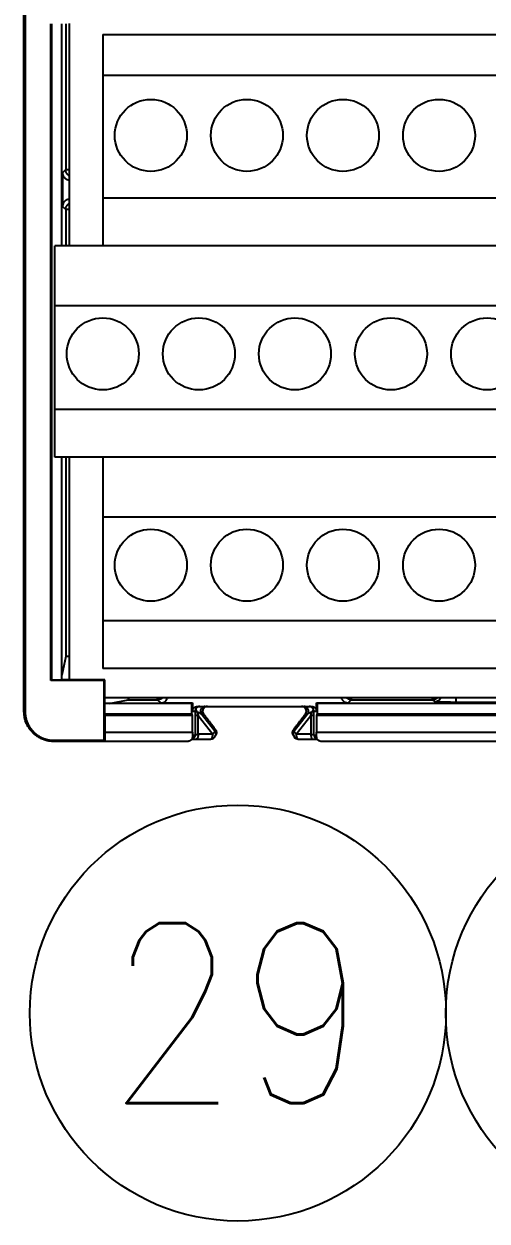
# Model space of a CAD drawing. Header units: inches. Extents: x -4 to 280, y -9 to 35.
# Drawn here: x 45.194 to 46.158, y 9.795 to 12.288 of the extents above; entities that cross this region are included whole.
import ezdxf
from ezdxf.enums import TextEntityAlignment as Align

# ---------------------------------------------------------------- set-up
doc = ezdxf.new("R2010")
doc.units = ezdxf.units.IN
doc.header["$LTSCALE"] = 0.5
doc.header["$MEASUREMENT"] = 0
doc.layers.add('204', color=7, linetype='Continuous')
doc.layers.add('214', color=7, linetype='Continuous')
doc.layers.add('G-Anno-Std-Note @ 4', color=151, linetype='Continuous', lineweight=25)
doc.styles.add('Note', font='romans.shx', dxfattribs={"width": 0.75})

# ---------------------------------------------------------------- blocks, each defined once
blk = doc.blocks.new('IC200CHS022')
at = {"layer": '204', "color": 1, "linetype": 'Continuous'}
for p, q in [((4.3684, 3.0455), (4.3684, 1.0863)), ((4.4219, 1.1505), (4.4219, 2.5179))]:
    blk.add_line(p, q, dxfattribs=at)
at = {"layer": '204', "color": 150, "linetype": 'Continuous'}
for p, q in [((4.4235, 2.5179), (4.4235, 1.1521)), ((6.9301, 1.4909), (4.5301, 1.4909)), ((4.5301, 1.2759), (6.9301, 1.2759)), ((6.9301, 1.1759), (4.5301, 1.1759)), ((4.4235, 1.1521), (4.4219, 1.1505)), ((4.5326, 1.1505), (4.4219, 1.1505)), ((4.4451, 1.1519), (4.4451, 1.1521)), ((4.534, 1.1519), (4.4451, 1.1519)), ((4.534, 1.1519), (4.5326, 1.1505)), ((4.5326, 1.0263), (4.5326, 1.1505)), ((4.534, 1.103), (4.534, 1.1519)), ((4.5343, 1.103), (4.534, 1.103)), ((4.3684, 1.0863), (4.3659, 1.0863)), ((4.5343, 1.0814), (4.7157, 1.0814)), ((4.5348, 1.0779), (4.5343, 1.0814)), ((4.5348, 1.0433), (4.5348, 1.0779)), ((4.7163, 1.0779), (4.5348, 1.0779)), ((4.7157, 1.0814), (4.7163, 1.0779)), ((4.7163, 1.0779), (4.7163, 1.0433)), ((4.7224, 1.0781), (4.7224, 1.0384)), ((4.7286, 1.0387), (4.7286, 1.0781)), ((4.7286, 1.0781), (4.7591, 1.0389)), ((4.7354, 1.0807), (4.74, 1.0807)), ((4.7631, 1.045), (4.7354, 1.0807)), ((4.9565, 1.0807), (4.9287, 1.045)), ((4.9328, 1.0389), (4.9633, 1.0781)), ((4.9518, 1.0807), (4.9565, 1.0807)), ((4.9633, 1.0781), (4.9633, 1.0387)), ((4.9694, 1.0384), (4.9694, 1.0781)), ((4.9755, 1.0779), (4.9761, 1.0814)), ((4.9755, 1.0433), (4.9755, 1.0779)), ((6.3947, 1.0779), (4.9755, 1.0779)), ((4.9761, 1.0814), (6.394, 1.0814)), ((4.7647, 1.0482), (4.7631, 1.045)), ((4.9287, 1.045), (4.9271, 1.0482)), ((4.4284, 1.0263), (4.5326, 1.0263)), ((4.4284, 1.0238), (4.4284, 1.0263)), ((4.5326, 1.0263), (4.5351, 1.0238)), ((4.5348, 1.0433), (4.7163, 1.0433)), ((4.5351, 1.0238), (4.5351, 1.0429)), ((4.7129, 1.0259), (4.7186, 1.0305)), ((4.7163, 1.0433), (4.7168, 1.0429)), ((4.7168, 1.0429), (4.7166, 1.0338)), ((4.7224, 1.0384), (4.7166, 1.0338)), ((4.7248, 1.0287), (4.7553, 1.0289)), ((4.7591, 1.0389), (4.7286, 1.0387)), ((4.7642, 1.0345), (4.7657, 1.0375)), ((4.9262, 1.0375), (4.9277, 1.0345)), ((4.9633, 1.0387), (4.9328, 1.0389)), ((4.9366, 1.0289), (4.967, 1.0287)), ((4.9752, 1.0338), (4.9694, 1.0384)), ((4.9732, 1.0305), (4.979, 1.0259)), ((4.9751, 1.0429), (4.9755, 1.0433)), ((4.9752, 1.0338), (4.9751, 1.0429)), ((4.9755, 1.0433), (6.3947, 1.0433))]:
    blk.add_line(p, q, dxfattribs=at)
at = {"layer": '204', "color": 40, "linetype": 'Continuous'}
for p, q in [((4.4451, 2.0559), (4.4451, 2.5179)), ((4.4529, 2.5179), (4.4529, 2.2146)), ((4.4529, 2.2146), (4.4462, 2.208)), ((4.4462, 2.208), (4.4462, 2.138)), ((4.4529, 2.2146), (4.4601, 2.2146)), ((4.4462, 2.138), (4.4529, 2.1313)), ((4.4601, 2.1313), (4.4529, 2.1313)), ((4.4529, 2.1313), (4.4529, 2.0559)), ((4.4301, 1.7159), (4.4301, 1.9309)), ((4.445, 1.1618), (4.4451, 1.6159)), ((4.4529, 1.6159), (4.4529, 1.2006)), ((4.4529, 1.2006), (4.445, 1.1618)), ((4.4235, 1.1521), (4.4451, 1.1521)), ((4.4451, 1.1521), (4.445, 1.1618)), ((4.5439, 1.1028), (4.5343, 1.103)), ((4.5343, 1.0814), (4.5343, 1.103)), ((4.5439, 1.1028), (4.5828, 1.1107)), ((4.7157, 1.103), (4.5439, 1.1028)), ((4.5828, 1.1107), (4.6443, 1.1107)), ((4.6443, 1.1107), (4.6443, 1.1149)), ((4.6443, 1.1107), (4.6509, 1.1041)), ((4.6509, 1.1041), (4.7168, 1.1041)), ((4.7168, 1.1041), (4.7157, 1.103)), ((4.7157, 1.0814), (4.7157, 1.103)), ((4.9761, 1.103), (4.975, 1.1041)), ((4.975, 1.1041), (5.0409, 1.1041)), ((4.9761, 1.103), (4.9761, 1.0814)), ((6.394, 1.103), (4.9761, 1.103)), ((5.0409, 1.1041), (5.0475, 1.1107)), ((5.0475, 1.1149), (5.0475, 1.1107)), ((5.0475, 1.1107), (5.2167, 1.1107)), ((5.2167, 1.1107), (5.2167, 1.1149)), ((5.2167, 1.1107), (5.2207, 1.1067)), ((5.2657, 1.1059), (5.6471, 1.1059)), ((4.717, 1.0868), (4.7224, 1.0868)), ((4.9694, 1.0868), (4.9749, 1.0868)), ((4.7066, 1.0238), (4.5351, 1.0238)), ((6.385, 1.0238), (4.9852, 1.0238))]:
    blk.add_line(p, q, dxfattribs=at)
at = {"layer": '204', "color": 3, "linetype": 'Continuous'}
for p, q in [((4.4601, 2.5186), (4.4601, 2.0559)), ((4.4601, 1.6159), (4.4601, 1.1519)), ((6.8262, 1.1149), (4.534, 1.1149))]:
    blk.add_line(p, q, dxfattribs=at)
at = {"layer": '204', "color": 6, "linetype": 'Continuous'}
for p, q in [((4.5301, 2.4959), (4.5301, 2.4109)), ((4.5301, 2.4959), (6.9301, 2.4959)), ((4.5301, 2.4109), (4.5301, 2.1559)), ((6.9301, 2.4109), (4.5301, 2.4109)), ((4.5301, 2.1559), (4.5301, 2.0559)), ((4.5301, 2.1559), (6.9301, 2.1559)), ((6.9301, 2.0559), (4.5301, 2.0559)), ((4.5301, 1.6159), (4.5301, 1.4909)), ((4.5301, 1.4909), (4.5301, 1.2759)), ((4.5301, 1.2759), (4.5301, 1.1759)), ((4.7168, 1.1041), (4.717, 1.0868)), ((4.9749, 1.0868), (4.975, 1.1041)), ((4.727, 1.0968), (4.9649, 1.0968))]:
    blk.add_line(p, q, dxfattribs=at)
at = {"layer": '204', "color": 30, "linetype": 'Continuous'}
for p, q in [((4.5301, 2.0559), (4.4301, 2.0559)), ((4.4301, 1.9309), (4.4301, 2.0559)), ((6.8301, 1.9309), (4.4301, 1.9309)), ((4.4301, 1.6159), (4.4301, 1.7159)), ((4.4301, 1.7159), (6.8301, 1.7159)), ((6.8301, 1.6159), (4.4301, 1.6159))]:
    blk.add_line(p, q, dxfattribs=at)
at = {"layer": '204', "color": 40, "linetype": 'Continuous'}
for points in [[(4.4462, 2.208), (4.4463, 2.2062, 0.032765), (4.4466, 2.2045, 0.028468), (4.4472, 2.2027, 0.029359), (4.4479, 2.201, 0.036955), (4.449, 2.1993, 0.030526), (4.4502, 2.1978, 0.014932), (4.4514, 2.1965, 0.039557), (4.4532, 2.1953, 0.067415), (4.4561, 2.1941, 0.035661), (4.4601, 2.193, 0.018823)], [(4.4601, 2.2017), (4.459, 2.2025, -0.022176), (4.4579, 2.2033, -0.021052), (4.457, 2.2042, -0.022252), (4.4561, 2.2052, -0.025876), (4.4553, 2.2064, -0.020915), (4.4547, 2.2075, -0.009906), (4.4541, 2.2085, -0.026629), (4.4536, 2.2098, -0.044331), (4.4532, 2.2119, -0.023249), (4.4529, 2.2146, -0.01279)], [(4.4601, 2.1529), (4.4583, 2.1527, 0.032897), (4.4566, 2.1522, 0.02925), (4.4548, 2.1515, 0.030042), (4.4532, 2.1506, 0.037115), (4.4516, 2.1494, 0.030907), (4.4502, 2.1481, 0.015704), (4.449, 2.1468, 0.039179), (4.4479, 2.1449, 0.065858), (4.447, 2.1419, 0.035288), (4.4462, 2.138, 0.018927)], [(4.4529, 2.1313), (4.4529, 2.1325, -0.021803), (4.453, 2.1337, -0.018546), (4.4533, 2.1349, -0.019946), (4.4536, 2.1361, -0.025507), (4.4541, 2.1373, -0.019784), (4.4547, 2.1385, -0.007041), (4.4552, 2.1395, -0.028099), (4.4561, 2.1407, -0.049497), (4.4578, 2.1422, -0.024361), (4.4601, 2.1442, -0.01248)], [(4.4529, 1.2006), (4.4529, 1.2007, -0.181942), (4.453, 1.2007, -0.057093), (4.4532, 1.2008, -0.024416), (4.4534, 1.2009, -0.013827), (4.4537, 1.2009, -0.008583), (4.454, 1.201, -0.005806), (4.4544, 1.2011, -0.004956), (4.4549, 1.2011, -0.004757), (4.4554, 1.2012, -0.002869), (4.4559, 1.2013, -0.000681), (4.4564, 1.2013, -0.00367), (4.4572, 1.2014, -0.005346), (4.4584, 1.2015, -0.002186), (4.4601, 1.2017, -0.001038)], [(4.5836, 1.1149), (4.5835, 1.1145, -0.001617), (4.5835, 1.114, -0.00181), (4.5834, 1.1136, -0.002004), (4.5833, 1.1132, -0.002192), (4.5833, 1.1128, -0.002384), (4.5832, 1.1125, -0.002519), (4.5832, 1.1122, -0.003168), (4.5831, 1.1119, -0.004525), (4.5831, 1.1116, -0.004425), (4.583, 1.1114, -0.001806), (4.583, 1.1112, -0.00824), (4.583, 1.111, -0.028425), (4.5829, 1.1109, -0.033713), (4.5828, 1.1107, -0.030905)], [(4.6548, 1.1149), (4.654, 1.1143, -0.016494), (4.6532, 1.1136, -0.015861), (4.6524, 1.1131, -0.016997), (4.6515, 1.1126, -0.019493), (4.6506, 1.1121, -0.01549), (4.6497, 1.1117, -0.006988), (4.6489, 1.1114, -0.020019), (4.6479, 1.1111, -0.033382), (4.6463, 1.1109, -0.017262), (4.6443, 1.1107, -0.009513)], [(4.6509, 1.1041), (4.6524, 1.1042, 0.027851), (4.6539, 1.1044, 0.023882), (4.6554, 1.1048, 0.025138), (4.6569, 1.1053, 0.03195), (4.6584, 1.1061, 0.025604), (4.6598, 1.107, 0.010913), (4.661, 1.1078, 0.034727), (4.6622, 1.1092, 0.06037), (4.6637, 1.1116, 0.030786), (4.6653, 1.1149, 0.015971)], [(5.0265, 1.1149), (5.027, 1.1134, 0.028186), (5.0277, 1.112, 0.02597), (5.0286, 1.1106, 0.027009), (5.0296, 1.1092, 0.03232), (5.0308, 1.108, 0.026586), (5.0321, 1.107, 0.013125), (5.0333, 1.1061, 0.03362), (5.035, 1.1053, 0.056142), (5.0375, 1.1047, 0.029822), (5.0409, 1.1041, 0.016237)], [(5.0475, 1.1107), (5.0467, 1.1107, -0.016203), (5.0458, 1.1108, -0.013813), (5.0449, 1.1109, -0.015075), (5.044, 1.1111, -0.019236), (5.043, 1.1114, -0.014598), (5.0421, 1.1117, -0.004516), (5.0413, 1.112, -0.021312), (5.0403, 1.1126, -0.037657), (5.0389, 1.1135, -0.018146), (5.0371, 1.1149, -0.009266)], [(5.2272, 1.1149), (5.2264, 1.1143, -0.016494), (5.2256, 1.1136, -0.015861), (5.2248, 1.1131, -0.016996), (5.2239, 1.1126, -0.019492), (5.223, 1.1121, -0.015489), (5.2221, 1.1117, -0.006987), (5.2213, 1.1114, -0.020018), (5.2203, 1.1111, -0.03338), (5.2188, 1.1109, -0.017261), (5.2167, 1.1107, -0.009512)], [(5.2207, 1.1067), (5.222, 1.1067, 0.023536), (5.2233, 1.1069, 0.020046), (5.2245, 1.1072, 0.021437), (5.2258, 1.1076, 0.027388), (5.2271, 1.1082, 0.021426), (5.2284, 1.1088, 0.008024), (5.2295, 1.1094, 0.030075), (5.2307, 1.1105, 0.052839), (5.2322, 1.1123, 0.026239), (5.2341, 1.1149, 0.013477)], [(5.2207, 1.1067), (5.2209, 1.1067, 0.104919), (5.2211, 1.1066, 0.023679), (5.2215, 1.1066, 0.009768), (5.222, 1.1065, 0.005437), (5.2227, 1.1065, 0.003436), (5.2235, 1.1064, 0.00242), (5.2244, 1.1064, 0.001777), (5.2254, 1.1064, 0.001378), (5.2266, 1.1063, 0.001091), (5.2279, 1.1063, 0.000893), (5.2293, 1.1062, 0.000748), (5.2308, 1.1062, 0.000647), (5.2325, 1.1062, 0.000564), (5.2342, 1.1062, 0.000501), (5.236, 1.1061, 0.000452), (5.2379, 1.1061, 0.000415), (5.24, 1.1061, 0.000368), (5.242, 1.106, 0.00032), (5.2442, 1.106, 0.000329), (5.2464, 1.106, 0.000369), (5.2488, 1.106, 0.000266), (5.251, 1.106, 0.000094), (5.2531, 1.106, 0.000352), (5.2558, 1.1059, 0.000569), (5.2601, 1.1059, 0.000269), (5.2657, 1.1059, 0.00014)], [(5.2657, 1.1059), (5.2657, 1.106, -0.000116), (5.2657, 1.1062, -0.000014), (5.2657, 1.1065, -0.000006), (5.2657, 1.107, -0.000004), (5.2657, 1.1076, -0.000002), (5.2657, 1.1083, -0.000001), (5.2657, 1.109, -0.000002), (5.2657, 1.1101, -0.000002), (5.2657, 1.1121, -0.000001), (5.2657, 1.1149, 0)], [(4.4284, 1.0238), (4.4242, 1.0239, -0.01569), (4.4201, 1.0243, -0.016263), (4.416, 1.025, -0.016548), (4.412, 1.0259, -0.016586), (4.4082, 1.0271, -0.016641), (4.4044, 1.0285, -0.016633), (4.4007, 1.0302, -0.01662), (4.3972, 1.0321, -0.016575), (4.3937, 1.0343, -0.016296), (4.3904, 1.0367, -0.015881), (4.3873, 1.0393, -0.015728), (4.3843, 1.0421, -0.015851), (4.3815, 1.0451, -0.015417), (4.3789, 1.0483, -0.014555), (4.3765, 1.0515, -0.016333), (4.3743, 1.055, -0.019924), (4.3724, 1.0587, -0.015358), (4.3707, 1.0622, -0.00516), (4.3693, 1.0655, -0.021731), (4.3681, 1.0699, -0.037712), (4.3669, 1.0769, -0.018005), (4.3659, 1.0863, -0.009299)], [(4.717, 1.0868), (4.7171, 1.0878, -0.023913), (4.7172, 1.0888, -0.025296), (4.7175, 1.0897, -0.0255), (4.7178, 1.0906, -0.024959), (4.7182, 1.0915, -0.023911), (4.7187, 1.0923, -0.022114), (4.7193, 1.0931, -0.023917), (4.72, 1.0938, -0.028383), (4.7207, 1.0945, -0.021645), (4.7214, 1.095, -0.006931), (4.7221, 1.0955, -0.03069), (4.7231, 1.096, -0.056099), (4.7248, 1.0964, -0.027088), (4.727, 1.0968, -0.013696)], [(4.7233, 1.0907), (4.7232, 1.0905, 0.006369), (4.7231, 1.0902, 0.006422), (4.723, 1.09, 0.006596), (4.723, 1.0898, 0.006835), (4.7229, 1.0895, 0.006704), (4.7228, 1.0893, 0.00629), (4.7227, 1.0891, 0.006937), (4.7227, 1.0888, 0.008192), (4.7226, 1.0886, 0.006168), (4.7226, 1.0883, 0.00218), (4.7225, 1.0881, 0.008482), (4.7225, 1.0878, 0.013859), (4.7225, 1.0874, 0.006504), (4.7224, 1.0868, 0.0034)], [(4.7324, 1.0968), (4.7317, 1.0968, 0.018959), (4.731, 1.0967, 0.018984), (4.7303, 1.0966, 0.018688), (4.7296, 1.0964, 0.018509), (4.7289, 1.0962, 0.017761), (4.7282, 1.0959, 0.016455), (4.7276, 1.0956, 0.018204), (4.727, 1.0952, 0.022252), (4.7264, 1.0947, 0.016952), (4.7258, 1.0943, 0.004953), (4.7253, 1.0939, 0.025152), (4.7248, 1.0932, 0.047105), (4.7241, 1.0922, 0.023109), (4.7233, 1.0907, 0.011806)], [(4.7394, 1.0815), (4.7395, 1.0814, 0.001629), (4.7395, 1.0814, 0.001638), (4.7395, 1.0813, 0.001629), (4.7396, 1.0813, 0.001591), (4.7396, 1.0812, 0.001506), (4.7396, 1.0812, 0.001382), (4.7397, 1.0811, 0.001464), (4.7397, 1.0811, 0.001652), (4.7398, 1.081, 0.001251), (4.7398, 1.081, 0.000503), (4.7398, 1.0809, 0.001624), (4.7399, 1.0809, 0.002607), (4.7399, 1.0808, 0.001264), (4.74, 1.0807, 0.00068)], [(4.74, 1.0807), (4.7416, 1.0785, 0.000756), (4.7432, 1.0764, 0.000807), (4.7449, 1.0742, 0.000759), (4.7465, 1.0721, 0.000601), (4.7481, 1.0699, 0.000489), (4.7497, 1.0678, 0.0004), (4.7513, 1.0658, 0.000294), (4.7529, 1.0637, 0.000123), (4.7545, 1.0616, 0.000089), (4.7561, 1.0596, 0.00022), (4.7574, 1.0578, -0.000232), (4.7591, 1.0557, -0.000957), (4.7616, 1.0524, -0.000539), (4.7647, 1.0482, -0.000266)], [(4.9271, 1.0482), (4.9285, 1.05, -0.000674), (4.9299, 1.0519, -0.000699), (4.9313, 1.0537, -0.000608), (4.9328, 1.0557, -0.000402), (4.9343, 1.0576, -0.00027), (4.9358, 1.0596, -0.00018), (4.9373, 1.0616, -0.000036), (4.9389, 1.0637, 0.000192), (4.9406, 1.0658, 0.000149), (4.9421, 1.0678, -0.000134), (4.9436, 1.0697, 0.000558), (4.9454, 1.0721, 0.001417), (4.9482, 1.0758, 0.000717), (4.9518, 1.0807, 0.000352)], [(4.9518, 1.0807), (4.9519, 1.0807, 0.001139), (4.9519, 1.0808, 0.001107), (4.952, 1.0808, 0.001137), (4.952, 1.0809, 0.00123), (4.952, 1.0809, 0.001234), (4.9521, 1.081, 0.001176), (4.9521, 1.081, 0.001359), (4.9521, 1.0811, 0.001712), (4.9522, 1.0811, 0.001303), (4.9522, 1.0812, 0.000374), (4.9522, 1.0812, 0.001979), (4.9523, 1.0813, 0.003599), (4.9523, 1.0814, 0.001773), (4.9524, 1.0815, 0.000929)], [(4.9686, 1.0906), (4.9683, 1.0913, 0.021201), (4.968, 1.0919, 0.022179), (4.9676, 1.0926, 0.022142), (4.9671, 1.0932, 0.021314), (4.9666, 1.0937, 0.020112), (4.9661, 1.0942, 0.018401), (4.9656, 1.0947, 0.019472), (4.9649, 1.0951, 0.022358), (4.9643, 1.0955, 0.017046), (4.9637, 1.0959, 0.006164), (4.9631, 1.0961, 0.023127), (4.9623, 1.0964, 0.041129), (4.9611, 1.0966, 0.020566), (4.9594, 1.0968, 0.010798)], [(4.9649, 1.0968), (4.9659, 1.0967, -0.023903), (4.9668, 1.0966, -0.025286), (4.9678, 1.0963, -0.02549), (4.9687, 1.096, -0.024952), (4.9696, 1.0956, -0.023906), (4.9704, 1.095, -0.022112), (4.9712, 1.0945, -0.023917), (4.9719, 1.0938, -0.028388), (4.9725, 1.0931, -0.02165), (4.9731, 1.0923, -0.006932), (4.9736, 1.0916, -0.030703), (4.9741, 1.0906, -0.056129), (4.9745, 1.089, -0.027103), (4.9749, 1.0868, -0.013703)], [(4.9694, 1.0868), (4.9694, 1.087, 0.006315), (4.9694, 1.0872, 0.006207), (4.9694, 1.0875, 0.006132), (4.9693, 1.0877, 0.006092), (4.9693, 1.088, 0.005802), (4.9693, 1.0882, 0.005332), (4.9692, 1.0884, 0.005775), (4.9692, 1.0887, 0.006757), (4.9691, 1.0889, 0.005074), (4.9691, 1.0891, 0.00175), (4.969, 1.0894, 0.007035), (4.9689, 1.0896, 0.011973), (4.9688, 1.09, 0.005808), (4.9686, 1.0906, 0.00306)], [(4.7647, 1.0482), (4.7651, 1.0477, -0.016546), (4.7655, 1.0471, -0.018468), (4.7658, 1.0465, -0.018948), (4.766, 1.0459, -0.017536), (4.7662, 1.0453, -0.016583), (4.7664, 1.0447, -0.015631), (4.7665, 1.0441, -0.014833), (4.7666, 1.0435, -0.013757), (4.7666, 1.0429, -0.012551), (4.7666, 1.0423, -0.010864), (4.7666, 1.0418, -0.011155), (4.7666, 1.0412, -0.01267), (4.7665, 1.0407, -0.01013), (4.7665, 1.0402, -0.004721), (4.7664, 1.0398, -0.012855), (4.7663, 1.0392, -0.020937), (4.766, 1.0385, -0.010806), (4.7657, 1.0375, -0.006076)], [(4.9262, 1.0375), (4.9261, 1.0378, -0.002583), (4.926, 1.0381, 0.000286), (4.9258, 1.0385, -0.001869), (4.9257, 1.0388, -0.008286), (4.9256, 1.0392, -0.010814), (4.9255, 1.0396, -0.009288), (4.9254, 1.0401, -0.008746), (4.9253, 1.0405, -0.009481), (4.9253, 1.0409, -0.009766), (4.9253, 1.0414, -0.009731), (4.9252, 1.0418, -0.009921), (4.9252, 1.0423, -0.010445), (4.9252, 1.0427, -0.010092), (4.9253, 1.0432, -0.009176), (4.9253, 1.0437, -0.010708), (4.9254, 1.0442, -0.013999), (4.9255, 1.0447, -0.009798), (4.9256, 1.0452, -0.000536), (4.9258, 1.0457, -0.018279), (4.926, 1.0462, -0.036035), (4.9265, 1.0471, -0.016661), (4.9271, 1.0482, -0.008097)]]:
    blk.add_lwpolyline(points, format="xyb", dxfattribs=at)
at = {"layer": '204', "color": 150, "linetype": 'Continuous'}
for points in [[(4.3684, 1.0863), (4.3685, 1.0844, 0.007245), (4.3685, 1.0825, 0.007428), (4.3687, 1.0807, 0.007559), (4.3689, 1.0788, 0.007572), (4.3691, 1.077, 0.007583), (4.3694, 1.0752, 0.007597), (4.3698, 1.0735, 0.007617), (4.3702, 1.0717, 0.007639), (4.3706, 1.07, 0.007665), (4.3711, 1.0682, 0.007681), (4.3717, 1.0665, 0.007695), (4.3723, 1.0649, 0.007696), (4.373, 1.0632, 0.007693), (4.3737, 1.0616, 0.007679), (4.3745, 1.0599, 0.007658), (4.3753, 1.0583, 0.00763), (4.3761, 1.0568, 0.007604), (4.3771, 1.0552, 0.007581), (4.378, 1.0537, 0.007534), (4.379, 1.0522, 0.007472), (4.3801, 1.0508, 0.007396), (4.3812, 1.0493, 0.007309), (4.3824, 1.0479, 0.007247), (4.3835, 1.0465, 0.0072), (4.3848, 1.0452, 0.00717), (4.386, 1.0439, 0.007154), (4.3873, 1.0426, 0.007154), (4.3887, 1.0414, 0.00717), (4.3901, 1.0402, 0.0072), (4.3915, 1.0391, 0.007246), (4.3929, 1.0379, 0.007309), (4.3944, 1.0369, 0.007397), (4.3959, 1.0359, 0.007471), (4.3974, 1.0349, 0.00753), (4.3989, 1.034, 0.007582), (4.4005, 1.0331, 0.007619), (4.4021, 1.0323, 0.007626), (4.4037, 1.0315, 0.007606), (4.4053, 1.0308, 0.007694), (4.407, 1.0302, 0.007868), (4.4087, 1.0296, 0.007643), (4.4104, 1.029, 0.007123), (4.4121, 1.0285, 0.007867), (4.4138, 1.028, 0.009396), (4.4157, 1.0276, 0.007056), (4.4174, 1.0273, 0.002273), (4.4189, 1.027, 0.010019), (4.421, 1.0267, 0.017206), (4.4242, 1.0265, 0.008214), (4.4284, 1.0263, 0.004281)], [(4.7224, 1.0868), (4.7224, 1.0862, 0.000098), (4.7224, 1.0857, 0.000097), (4.7224, 1.0852, 0.000096), (4.7224, 1.0846, 0.000095), (4.7224, 1.0841, 0.00009), (4.7224, 1.0836, 0.000083), (4.7224, 1.083, 0.000089), (4.7224, 1.0825, 0.000102), (4.7224, 1.0819, 0.000077), (4.7224, 1.0814, 0.000029), (4.7224, 1.0809, 0.000103), (4.7224, 1.0803, 0.00017), (4.7224, 1.0793, 0.000083), (4.7224, 1.0781, 0.000044)], [(4.7286, 1.0781), (4.7277, 1.0781, 0.000007), (4.7269, 1.0781, 0.000007), (4.7261, 1.0781, 0.000009), (4.7254, 1.0781, 0.000012), (4.7247, 1.0781, 0.000012), (4.7242, 1.0781, 0.000006), (4.7236, 1.0781, 0.000023), (4.7232, 1.0781, 0.000076), (4.7228, 1.0781, 0.000101), (4.7224, 1.0781, 0.000108)], [(4.7233, 1.0907), (4.7235, 1.0903, 0.00431), (4.7237, 1.09, 0.004162), (4.7238, 1.0896, 0.004052), (4.724, 1.0893, 0.003994), (4.7242, 1.0889, 0.003772), (4.7244, 1.0885, 0.003444), (4.7246, 1.0882, 0.003725), (4.7248, 1.0878, 0.004372), (4.725, 1.0874, 0.003267), (4.7252, 1.087, 0.001084), (4.7254, 1.0867, 0.004583), (4.7257, 1.0863, 0.00791), (4.7261, 1.0857, 0.003855), (4.7267, 1.0849, 0.002028)], [(4.7267, 1.0849), (4.7268, 1.0845, 0.000325), (4.7269, 1.0841, 0.000322), (4.727, 1.0836, 0.000317), (4.7271, 1.0832, 0.000309), (4.7272, 1.0828, 0.000291), (4.7274, 1.0824, 0.000265), (4.7275, 1.082, 0.000281), (4.7276, 1.0815, 0.000318), (4.7277, 1.0811, 0.000239), (4.7278, 1.0807, 0.000092), (4.7279, 1.0803, 0.000314), (4.7281, 1.0798, 0.000509), (4.7283, 1.0791, 0.000245), (4.7286, 1.0781, 0.000131)], [(4.7354, 1.0807), (4.7353, 1.0808, 0.029561), (4.7351, 1.0809, 0.019448), (4.7349, 1.0811, 0.013005), (4.7346, 1.0812, 0.00911), (4.7344, 1.0814, 0.006751), (4.734, 1.0816, 0.005262), (4.7337, 1.0818, 0.004253), (4.7333, 1.082, 0.003558), (4.7328, 1.0822, 0.002917), (4.7324, 1.0824, 0.002367), (4.7319, 1.0826, 0.002266), (4.7314, 1.0829, 0.002351), (4.7309, 1.0831, 0.001607), (4.7303, 1.0833, 0.000504), (4.7298, 1.0836, 0.002053), (4.7292, 1.0838, 0.003246), (4.7281, 1.0843, 0.001463), (4.7267, 1.0849, 0.000742)], [(4.7433, 1.0968), (4.7417, 1.0967, 0.051977), (4.7401, 1.0962, 0.042632), (4.7384, 1.0955, 0.041097), (4.7368, 1.0944, 0.05457), (4.7355, 1.0929, 0.048992), (4.7343, 1.0912, 0.032101), (4.7335, 1.0894, 0.05845), (4.7333, 1.0873, 0.093651), (4.734, 1.0843, 0.055792), (4.7354, 1.0807, 0.029887)], [(4.7479, 1.0968), (4.7468, 1.0967, 0.025605), (4.7457, 1.0965, 0.027778), (4.7447, 1.0962, 0.028071), (4.7437, 1.0958, 0.026931), (4.7428, 1.0953, 0.026344), (4.7419, 1.0947, 0.02584), (4.7411, 1.094, 0.025742), (4.7404, 1.0933, 0.025996), (4.7397, 1.0925, 0.025489), (4.7392, 1.0916, 0.024277), (4.7387, 1.0907, 0.026541), (4.7384, 1.0897, 0.031329), (4.7382, 1.0886, 0.023855), (4.738, 1.0876, 0.007705), (4.7379, 1.0867, 0.033217), (4.738, 1.0855, 0.060708), (4.7386, 1.0838, 0.029174), (4.7394, 1.0815, 0.014635)], [(4.9524, 1.0815), (4.9529, 1.0825, 0.02552), (4.9534, 1.0835, 0.027396), (4.9537, 1.0845, 0.027513), (4.9538, 1.0855, 0.02646), (4.9539, 1.0866, 0.025947), (4.9539, 1.0876, 0.025536), (4.9537, 1.0887, 0.025594), (4.9535, 1.0897, 0.026121), (4.9531, 1.0906, 0.025668), (4.9527, 1.0916, 0.024298), (4.9521, 1.0925, 0.02649), (4.9515, 1.0933, 0.031293), (4.9507, 1.094, 0.023706), (4.95, 1.0947, 0.00731), (4.9492, 1.0953, 0.033756), (4.9482, 1.0958, 0.062088), (4.9464, 1.0963, 0.029571), (4.9439, 1.0968, 0.014724)], [(4.9565, 1.0807), (4.9573, 1.082, 0.05196), (4.958, 1.0835, 0.042617), (4.9584, 1.0853, 0.041083), (4.9585, 1.0873, 0.054554), (4.9582, 1.0893, 0.048983), (4.9575, 1.0912, 0.032099), (4.9566, 1.0929, 0.058453), (4.955, 1.0944, 0.093674), (4.9523, 1.0957, 0.055811), (4.9485, 1.0968, 0.029897)], [(4.9652, 1.0849), (4.9646, 1.0846, 0.001013), (4.9639, 1.0844, 0.001039), (4.9633, 1.0841, 0.0011), (4.9627, 1.0839, 0.00121), (4.9621, 1.0836, 0.00132), (4.9615, 1.0834, 0.001433), (4.961, 1.0831, 0.001594), (4.9605, 1.0829, 0.00182), (4.96, 1.0826, 0.001975), (4.9595, 1.0824, 0.002052), (4.959, 1.0822, 0.002599), (4.9586, 1.082, 0.003732), (4.9582, 1.0818, 0.003338), (4.9578, 1.0816, 0.000998), (4.9575, 1.0814, 0.006075), (4.9572, 1.0812, 0.017382), (4.9569, 1.081, 0.014106), (4.9565, 1.0807, 0.00963)], [(4.9633, 1.0781), (4.9634, 1.0785, 0.000188), (4.9635, 1.079, 0.000195), (4.9637, 1.0794, 0.00019), (4.9638, 1.0798, 0.000173), (4.9639, 1.0803, 0.000157), (4.964, 1.0807, 0.000139), (4.9641, 1.0811, 0.000136), (4.9643, 1.0816, 0.000133), (4.9644, 1.082, 0.000101), (4.9645, 1.0824, 0.000058), (4.9646, 1.0828, 0.000099), (4.9647, 1.0832, 0.000113), (4.9649, 1.084, 0.000052), (4.9652, 1.0849, 0.000031)], [(4.9694, 1.0781), (4.9694, 1.0781, 0.000273), (4.9692, 1.0781, 0.000039), (4.969, 1.0781, 0.000017), (4.9687, 1.0781, 0.000011), (4.9682, 1.0781, 0.000005), (4.9677, 1.0781, 0.000002), (4.9672, 1.0781, 0.000004), (4.9664, 1.0781, 0.000005), (4.9651, 1.0781, 0.000002), (4.9633, 1.0781, 0.000001)], [(4.9686, 1.0906), (4.9684, 1.0902, -0.005399), (4.9682, 1.0899, -0.005467), (4.9681, 1.0895, -0.005066), (4.9679, 1.0892, -0.00419), (4.9677, 1.0888, -0.003506), (4.9674, 1.0885, -0.002925), (4.9672, 1.0881, -0.002486), (4.967, 1.0878, -0.0019), (4.9668, 1.0874, -0.001392), (4.9666, 1.087, -0.001261), (4.9664, 1.0867, -0.000429), (4.9661, 1.0863, 0.00129), (4.9657, 1.0857, 0.000759), (4.9652, 1.0849, 0.000294)], [(4.9694, 1.0781), (4.9694, 1.0787, 0.000066), (4.9694, 1.0792, 0.000065), (4.9694, 1.0797, 0.000066), (4.9694, 1.0803, 0.000071), (4.9694, 1.0808, 0.000071), (4.9694, 1.0814, 0.000067), (4.9694, 1.0819, 0.000077), (4.9694, 1.0825, 0.000096), (4.9694, 1.083, 0.000073), (4.9694, 1.0836, 0.000022), (4.9694, 1.084, 0.00011), (4.9694, 1.0846, 0.000199), (4.9694, 1.0856, 0.000099), (4.9694, 1.0868, 0.000052)], [(4.7166, 1.0338), (4.7166, 1.0328, -0.024049), (4.7164, 1.0318, -0.025514), (4.7162, 1.0308, -0.025762), (4.7159, 1.0299, -0.025207), (4.7154, 1.029, -0.024142), (4.7149, 1.0282, -0.02232), (4.7144, 1.0274, -0.024092), (4.7137, 1.0267, -0.028506), (4.7129, 1.0261, -0.021727), (4.7122, 1.0255, -0.007018), (4.7115, 1.025, -0.030668), (4.7105, 1.0246, -0.05587), (4.7089, 1.0242, -0.02697), (4.7066, 1.0238, -0.013645)], [(4.7159, 1.0286), (4.7163, 1.0286, -0.00033), (4.7168, 1.0286, -0.000301), (4.7173, 1.0286, -0.000285), (4.7178, 1.0286, -0.000282), (4.7183, 1.0286, -0.000263), (4.7188, 1.0286, -0.000236), (4.7194, 1.0286, -0.000256), (4.7199, 1.0286, -0.000303), (4.7205, 1.0286, -0.000218), (4.7211, 1.0286, -0.000061), (4.7216, 1.0287, -0.000315), (4.7223, 1.0287, -0.000534), (4.7234, 1.0287, -0.000247), (4.7248, 1.0287, -0.000126)], [(4.7224, 1.0384), (4.7224, 1.0377, -0.019045), (4.7223, 1.037, -0.016197), (4.7222, 1.0363, -0.01756), (4.722, 1.0356, -0.02246), (4.7218, 1.0349, -0.017213), (4.7215, 1.0342, -0.005679), (4.7212, 1.0336, -0.024839), (4.7208, 1.0328, -0.043867), (4.7199, 1.0318, -0.021333), (4.7186, 1.0305, -0.0109)], [(4.7224, 1.0384), (4.7225, 1.0384, -0.131219), (4.7225, 1.0384, -0.039368), (4.7226, 1.0384, -0.017337), (4.7227, 1.0384, -0.009861), (4.7229, 1.0385, -0.006289), (4.7231, 1.0385, -0.004436), (4.7233, 1.0385, -0.003323), (4.7236, 1.0385, -0.002656), (4.7239, 1.0385, -0.002079), (4.7242, 1.0386, -0.001645), (4.7245, 1.0386, -0.001521), (4.7249, 1.0386, -0.001507), (4.7253, 1.0386, -0.000984), (4.7257, 1.0386, -0.000321), (4.726, 1.0386, -0.00119), (4.7266, 1.0386, -0.001732), (4.7274, 1.0387, -0.000746), (4.7286, 1.0387, -0.000372)], [(4.7286, 1.0387), (4.7286, 1.0375, -0.01334), (4.7285, 1.0363, -0.011957), (4.7283, 1.035, -0.012892), (4.7281, 1.0338, -0.017735), (4.7278, 1.0327, -0.017132), (4.7275, 1.0316, -0.009797), (4.7272, 1.0307, -0.027864), (4.7267, 1.03, -0.071796), (4.7259, 1.0293, -0.062258), (4.7248, 1.0287, -0.041354)], [(4.7553, 1.0289), (4.7558, 1.029, 0.088408), (4.7562, 1.0292, 0.065994), (4.7567, 1.0296, 0.052799), (4.7572, 1.0302, 0.048768), (4.7576, 1.031, 0.029724), (4.758, 1.0319, 0.0129), (4.7583, 1.0327, 0.027425), (4.7586, 1.034, 0.034604), (4.7589, 1.0361, 0.015682), (4.7591, 1.0389, 0.007958)], [(4.7591, 1.0389), (4.7598, 1.0395, 0.007548), (4.7604, 1.0402, 0.007292), (4.761, 1.0408, 0.008455), (4.7616, 1.0415, 0.011993), (4.762, 1.0421, 0.011795), (4.7625, 1.0427, 0.006131), (4.7628, 1.0432, 0.020523), (4.763, 1.0437, 0.058814), (4.7632, 1.0443, 0.056178), (4.7631, 1.045, 0.040907)], [(4.7631, 1.045), (4.7636, 1.0444, -0.023351), (4.764, 1.0437, -0.018383), (4.7644, 1.043, -0.02009), (4.7647, 1.0421, -0.02742), (4.7649, 1.0412, -0.020635), (4.7651, 1.0404, -0.00557), (4.7653, 1.0395, -0.031491), (4.7652, 1.0384, -0.057415), (4.7649, 1.0367, -0.027198), (4.7642, 1.0345, -0.013311)], [(4.9277, 1.0345), (4.9272, 1.0354, -0.024316), (4.9269, 1.0364, -0.024623), (4.9267, 1.0374, -0.02581), (4.9266, 1.0384, -0.028381), (4.9267, 1.0394, -0.023469), (4.9267, 1.0404, -0.012593), (4.9269, 1.0412, -0.02791), (4.9272, 1.0421, -0.044612), (4.9278, 1.0434, -0.024406), (4.9287, 1.045, -0.014071)], [(4.9287, 1.045), (4.9286, 1.0448, 0.101897), (4.9286, 1.0445, 0.068116), (4.9287, 1.0441, 0.049623), (4.9288, 1.0437, 0.040902), (4.9291, 1.0432, 0.022548), (4.9294, 1.0427, 0.008451), (4.9297, 1.0422, 0.020771), (4.9303, 1.0415, 0.024379), (4.9313, 1.0404, 0.00986), (4.9328, 1.0389, 0.004792)], [(4.9328, 1.0389), (4.9328, 1.0377, 0.01334), (4.9329, 1.0365, 0.011957), (4.933, 1.0352, 0.012892), (4.9332, 1.034, 0.017735), (4.9335, 1.0329, 0.017131), (4.9339, 1.0319, 0.009797), (4.9342, 1.031, 0.027862), (4.9347, 1.0302, 0.071789), (4.9355, 1.0295, 0.062251), (4.9366, 1.0289, 0.04135)], [(4.9633, 1.0387), (4.9633, 1.0375, 0.013342), (4.9634, 1.0363, 0.011959), (4.9635, 1.035, 0.012894), (4.9637, 1.0338, 0.017738), (4.964, 1.0327, 0.017135), (4.9644, 1.0316, 0.009799), (4.9647, 1.0307, 0.027868), (4.9652, 1.03, 0.071803), (4.966, 1.0293, 0.062257), (4.967, 1.0287, 0.04135)], [(4.9633, 1.0387), (4.9638, 1.0387, -0.000605), (4.9643, 1.0387, -0.000646), (4.9648, 1.0387, -0.000686), (4.9653, 1.0386, -0.000728), (4.9657, 1.0386, -0.000786), (4.9662, 1.0386, -0.000855), (4.9666, 1.0386, -0.000961), (4.967, 1.0386, -0.001107), (4.9674, 1.0386, -0.001249), (4.9677, 1.0386, -0.00137), (4.968, 1.0385, -0.001776), (4.9683, 1.0385, -0.002573), (4.9685, 1.0385, -0.002534), (4.9688, 1.0385, -0.00104), (4.9689, 1.0385, -0.00477), (4.9691, 1.0384, -0.016411), (4.9693, 1.0384, -0.019642), (4.9694, 1.0384, -0.01865)], [(4.967, 1.0287), (4.9676, 1.0287, 0.001159), (4.9681, 1.0287, 0.001558), (4.9686, 1.0287, 0.001348), (4.969, 1.0287, 0.000289), (4.9695, 1.0287, -0.000363), (4.97, 1.0287, -0.000712), (4.9704, 1.0287, -0.000815), (4.9709, 1.0287, -0.000699), (4.9713, 1.0286, -0.000624), (4.9718, 1.0286, -0.000571), (4.9722, 1.0286, -0.000566), (4.9727, 1.0286, -0.00057), (4.9731, 1.0286, -0.00045), (4.9735, 1.0286, -0.000259), (4.9739, 1.0286, -0.000477), (4.9743, 1.0286, -0.000646), (4.9749, 1.0286, -0.000341), (4.9757, 1.0285, -0.000208)], [(4.9694, 1.0384), (4.9695, 1.0377, 0.019042), (4.9695, 1.037, 0.016194), (4.9696, 1.0363, 0.017558), (4.9698, 1.0356, 0.022457), (4.9701, 1.0349, 0.017212), (4.9704, 1.0342, 0.005678), (4.9706, 1.0336, 0.024838), (4.9711, 1.0328, 0.043869), (4.972, 1.0318, 0.021335), (4.9732, 1.0305, 0.010901)], [(4.9852, 1.0238), (4.9842, 1.0238, -0.023798), (4.9832, 1.024, -0.025145), (4.9823, 1.0242, -0.025348), (4.9814, 1.0246, -0.024857), (4.9805, 1.025, -0.023849), (4.9797, 1.0255, -0.022085), (4.9789, 1.0261, -0.023947), (4.9782, 1.0267, -0.028517), (4.9775, 1.0275, -0.021759), (4.9769, 1.0282, -0.006905), (4.9764, 1.0289, -0.03098), (4.976, 1.0299, -0.05673), (4.9756, 1.0316, -0.027335), (4.9752, 1.0338, -0.013794)]]:
    blk.add_lwpolyline(points, format="xyb", dxfattribs=at)
at = {"layer": '204', "color": 6, "linetype": 'Continuous'}
for centre in [(4.6301, 2.2859), (4.8301, 2.2859), (5.0301, 2.2859), (5.2301, 2.2859)]:
    blk.add_circle(centre, 0.075, dxfattribs=at)
at = {"layer": '204', "color": 30, "linetype": 'Continuous'}
for centre in [(4.5301, 1.8309), (4.7301, 1.8309), (4.9301, 1.8309), (5.1301, 1.8309), (5.3301, 1.8309)]:
    blk.add_circle(centre, 0.075, dxfattribs=at)
at = {"layer": '204', "color": 150, "linetype": 'Continuous'}
for centre in [(4.6301, 1.3909), (4.8301, 1.3909), (5.0301, 1.3909), (5.2301, 1.3909)]:
    blk.add_circle(centre, 0.075, dxfattribs=at)
for centre, start, end in [((4.7552, 1.0389), 270.4163, 333.8156), ((4.9366, 1.0389), 182.7303, 269.5837)]:
    blk.add_arc(centre, 0.01, start, end, dxfattribs=at)
at = {"layer": '214', "color": 40, "linetype": 'Continuous'}
for p, q in [((4.3659, 1.0863), (4.3659, 3.048)), ((4.5351, 1.0238), (4.4284, 1.0238))]:
    blk.add_line(p, q, dxfattribs=at)
blk = doc.blocks.new('Anno_Circle')
at = {"color": 0, "linetype": 'ByBlock', "lineweight": -2}
blk.add_circle((0, 0), 1.155, dxfattribs=at)
at = {"color": 0, "linetype": 'ByBlock', "lineweight": -2, "style": 'Note', "width": 0.85}
blk.add_attdef('ID', text='', height=1, dxfattribs=at).set_placement((0, 0), align=Align.MIDDLE)

msp = doc.modelspace()

# ---------------------------------------------------------------- block references
msp.add_blockref('IC200CHS022', (40.82817, 9.77011))
at = {"layer": 'G-Anno-Std-Note @ 4', "xscale": 0.375, "yscale": 0.375, "zscale": 0.375}
for p, values in [((45.63961, 10.22832), {'ID': '29'}), ((46.50575, 10.22832), {'ID': '30'})]:
    msp.add_blockref('Anno_Circle', p, dxfattribs=at).add_auto_attribs(values)

doc.saveas('drawing.dxf')
